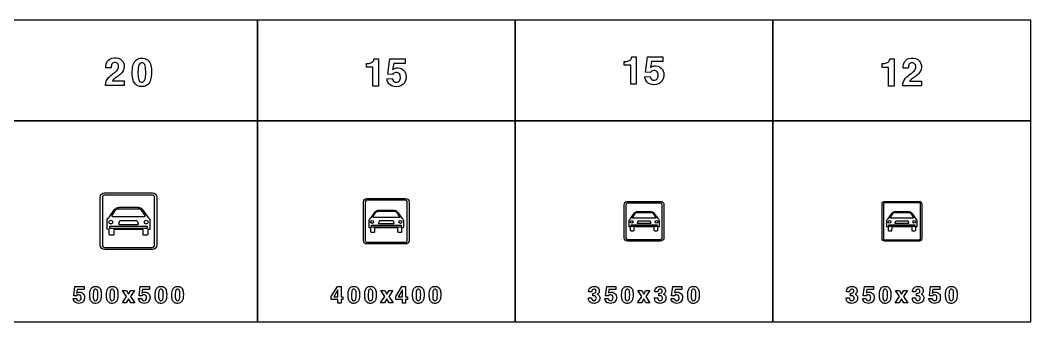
# Model space of a CAD drawing. Extents: x 0 to 18160, y 0 to 2655.
# Drawn here: x 9262 to 18160, y 0 to 2655 of the extents above; entities that cross this region are included whole.
import ezdxf

# ---------------------------------------------------------------- set-up
doc = ezdxf.new("R2010")
doc.units = 0
doc.header["$MEASUREMENT"] = 0

msp = doc.modelspace()

# ---------------------------------------------------------------- linework, layer by layer
for points in [[(9080, 1770), (11350, 1770), (11350, 2655), (9080, 2655)], [(11350, 1770), (13620, 1770), (13620, 2655), (11350, 2655)], [(13620, 1770), (15890, 1770), (15890, 2655), (13620, 2655)], [(15890, 1770), (18160, 1770), (18160, 2655), (15890, 2655)], [(9080, 0), (11350, 0), (11350, 1770), (9080, 1770)], [(11350, 0), (13620, 0), (13620, 1770), (11350, 1770)], [(13620, 0), (15890, 0), (15890, 1770), (13620, 1770)], [(15890, 0), (18160, 0), (18160, 1770), (15890, 1770)], [(10379.8, 841.409), (10379.8, 820.549), (10050.5, 820.549), (10050.5, 841.409)], [(12616.8, 850.127), (12616.8, 833.439), (12353.4, 833.439), (12353.4, 850.127)], [(14870.4, 854.486), (14870.4, 839.884), (14639.8, 839.884), (14639.8, 854.486)], [(17140.4, 854.486), (17140.4, 839.884), (16909.8, 839.884), (16909.8, 854.486)], [(10198.2, 221.797), (10163.1, 276.346), (10197.9, 276.346), (10216.2, 242.294), (10234.9, 276.346), (10269, 276.346), (10233.5, 222.318), (10270, 166.299), (10235.4, 166.299), (10215.6, 202.389), (10195.2, 166.299), (10161, 166.299)], [(12001, 222.096), (12055.2, 309.963), (12087.1, 309.963), (12087.1, 219.228), (12103.3, 219.228), (12103.3, 196.409), (12087.1, 196.409), (12087.1, 165.058), (12058.6, 165.058), (12058.6, 196.409), (12001, 196.409)], [(12058.6, 280.769), (12022.6, 219.228), (12058.6, 219.228)], [(12472.5, 221.797), (12437.4, 276.346), (12472.2, 276.346), (12490.5, 242.294), (12509.2, 276.346), (12543.3, 276.346), (12507.8, 222.318), (12544.3, 166.299), (12509.7, 166.299), (12489.9, 202.389), (12469.5, 166.299), (12435.3, 166.299)], [(12569, 222.114), (12623.3, 309.981), (12655.1, 309.981), (12655.1, 219.246), (12671.3, 219.246), (12671.3, 196.427), (12655.1, 196.427), (12655.1, 165.076), (12626.6, 165.076), (12626.6, 196.427), (12569, 196.427)], [(12626.6, 280.787), (12590.6, 219.246), (12626.6, 219.246)], [(14734.2, 221.783), (14699.1, 276.332), (14733.9, 276.332), (14752.1, 242.28), (14770.8, 276.333), (14805, 276.333), (14769.4, 222.304), (14806, 166.285), (14771.4, 166.285), (14751.6, 202.375), (14731.2, 166.285), (14697, 166.285)], [(17004.2, 221.783), (16969.1, 276.332), (17003.9, 276.332), (17022.1, 242.28), (17040.8, 276.333), (17075, 276.333), (17039.4, 222.304), (17076, 166.285), (17041.4, 166.285), (17021.6, 202.375), (17001.2, 166.285), (16967, 166.285)]]:
    msp.add_lwpolyline(points, close=True)
for points in [[(10012.9, 2078.85, -0.0640343), (10014.2, 2099.78, -0.161687), (10050, 2160.33, -0.0283718), (10091.8, 2192.71, 0.0545111), (10112.7, 2210.64, 0.192461), (10127.7, 2250.18, 0.234238), (10114.1, 2276.56, 0.196223), (10088.8, 2281.34, 0.252425), (10066.8, 2264.16, 0.0856617), (10062.7, 2247.14, 0.0202329), (10062, 2235.45), (10015.3, 2235.45, -0.0983795), (10021.4, 2276.76, -0.245047), (10067.6, 2319.89, -0.207102), (10144.5, 2311.55, -0.233443), (10177, 2259.22, -0.20961), (10158.8, 2195.04, -0.0785124), (10124.9, 2163.57, 0.0107372), (10089.1, 2137.78, 0.0665092), (10073.2, 2121.74), (10177.7, 2121.74), (10177.7, 2078.85)], [(10247.9, 2191.49, -0.0563084), (10253.9, 2254.33, -0.130301), (10276.1, 2298.12, -0.174843), (10317.9, 2319.53, -0.147552), (10371, 2312.9, -0.192146), (10407.8, 2269.73, -0.0833996), (10417.1, 2212.7, -0.0545507), (10412.1, 2141.92, -0.116773), (10393, 2097.85, -0.221099), (10338.1, 2070.16, -0.162564), (10286.7, 2082.68, -0.174743), (10255.4, 2128.1, -0.0640867), (10247.9, 2186.79)], [(12310.9, 2274.45), (12324.1, 2274.45, 0.0261527), (12330.1, 2275.12, 0.0824327), (12354.9, 2282.34, 0.211118), (12374.9, 2306.08, 0.0230957), (12377.6, 2315.99), (12415.7, 2315.99), (12415.7, 2074.01), (12367.1, 2074.01), (12367.1, 2241.03), (12310.9, 2241.03)], [(12491, 2139), (12538, 2140.78, 0.0452719), (12544.4, 2124.55, 0.0567733), (12549.1, 2117.67, 0.070207), (12553.5, 2114.2, 0.264984), (12589.6, 2112.3, 0.20748), (12607, 2135.41, 0.147389), (12605.8, 2173.44, 0.308532), (12576.4, 2194.85, 0.215743), (12546.7, 2184.62, 0.028781), (12541.3, 2178.38), (12498.7, 2180.39), (12516.5, 2315.07), (12650.5, 2315.07), (12650.5, 2273.2), (12550.1, 2273.2), (12541.1, 2221.19, -0.0211252), (12554.1, 2228.73, -0.121371), (12587.4, 2234.58, -0.244671), (12647.2, 2202.63, -0.173069), (12658.8, 2143.5, -0.256779), (12613.6, 2077.51, -0.199585), (12534, 2076.44, -0.245625), (12493.7, 2125.34, -0.0170062)], [(14580.9, 2291.94), (14594, 2291.94, 0.0261527), (14600.1, 2292.61, 0.0824327), (14624.9, 2299.84, 0.211118), (14644.9, 2323.58, 0.0230957), (14647.6, 2333.49), (14685.7, 2333.49), (14685.7, 2091.51), (14637.1, 2091.51), (14637.1, 2258.53), (14580.9, 2258.53)], [(14761, 2156.5), (14808, 2158.28, 0.0452719), (14814.4, 2142.04, 0.0567733), (14819.1, 2135.17, 0.070207), (14823.5, 2131.7, 0.264984), (14859.6, 2129.8, 0.20748), (14877, 2152.9, 0.147389), (14875.8, 2190.94, 0.308532), (14846.4, 2212.34, 0.215743), (14816.7, 2202.11, 0.028781), (14811.3, 2195.87), (14768.7, 2197.89), (14786.5, 2332.56), (14920.5, 2332.56), (14920.5, 2290.7), (14820.1, 2290.7), (14811.1, 2238.69, -0.0211252), (14824, 2246.23, -0.121371), (14857.4, 2252.08, -0.244671), (14917.2, 2220.12, -0.173069), (14928.7, 2161, -0.256779), (14883.6, 2095.01, -0.199585), (14804, 2093.94, -0.245625), (14763.7, 2142.83, -0.0170062)], [(16852.4, 2273.43), (16865.5, 2273.43, 0.0261527), (16871.5, 2274.1, 0.0824327), (16896.4, 2281.32, 0.211118), (16916.4, 2305.06, 0.0230957), (16919, 2314.97), (16957.1, 2314.97), (16957.1, 2072.99), (16908.5, 2072.99), (16908.5, 2240.01), (16852.4, 2240.01)], [(17032.5, 2075.98, -0.0640343), (17033.8, 2096.92, -0.161687), (17069.6, 2157.46, -0.0283718), (17111.4, 2189.85, 0.0545111), (17132.3, 2207.78, 0.192461), (17147.3, 2247.31, 0.234238), (17133.7, 2273.69, 0.196223), (17108.4, 2278.47, 0.252425), (17086.4, 2261.29, 0.0856617), (17082.3, 2244.27, 0.0202329), (17081.6, 2232.58), (17034.9, 2232.58, -0.0983795), (17041, 2273.89, -0.245047), (17087.1, 2317.02, -0.207102), (17164.1, 2308.69, -0.233443), (17196.6, 2256.36, -0.20961), (17178.4, 2192.18, -0.0785124), (17144.5, 2160.7, 0.0107372), (17108.7, 2134.91, 0.0665092), (17092.8, 2118.88), (17197.3, 2118.88), (17197.3, 2075.98)], [(10299.2, 2160.96, 0.0124589), (10299.8, 2154.64, 0.0668192), (10305.4, 2129.25, 0.615362), (10356.3, 2123.64, 0.0726881), (10361.7, 2136.67, 0.0588562), (10366.4, 2173.95, 0.0389037), (10364.8, 2240.94, 0.084671), (10358.2, 2264.28, 0.156013), (10346.8, 2276.44, 0.143208), (10331, 2279.4, 0.172584), (10315.3, 2273.2, 0.132565), (10305.3, 2257.64, 0.0498315), (10300.8, 2235.92, 0.0368731)], [(10005, 635, -0.414213), (9965, 675), (9965, 1095, -0.414213), (10005, 1135), (10425, 1135, -0.414213), (10465, 1095), (10465, 675, -0.414213), (10425, 635)], [(10005, 655), (10425, 655, 0.414213), (10445, 675), (10445, 1095, 0.414213), (10425, 1115), (10005, 1115, 0.414213), (9985, 1095), (9985, 675, 0.414213)], [(12315, 685, -0.414213), (12285, 715), (12285, 1055, -0.414213), (12315, 1085), (12655, 1085, -0.414213), (12685, 1055), (12685, 715, -0.414213), (12655, 685)], [(12315, 700), (12655, 700, 0.414213), (12670, 715), (12670, 1055, 0.414213), (12655, 1070), (12315, 1070, 0.414213), (12300, 1055), (12300, 715, 0.414213)], [(10301.5, 1007.42, -0.0249269), (10304.8, 1006.8, -0.123692), (10331.8, 994.618, -0.0271849), (10339.4, 986.358), (10340.1, 985.551, -0.0169789), (10342.6, 982.363, -0.0240585), (10343.6, 981.05), (10386.7, 920.085, -0.217776), (10403.6, 895.096), (10403.6, 822.889), (10403.6, 820.299, -0.377789), (10397.1, 812.987), (10387.7, 812.964, 0.414214), (10384.2, 809.51), (10384.2, 769.725, -0.415), (10376.8, 762.372), (10353.6, 762.395, -0.0246097), (10350.7, 762.365, -0.00871075), (10349.1, 762.638, -0.0716923), (10347.3, 763.049, -0.213605), (10344.3, 766.877, -0.071262), (10343.8, 771.561), (10343.8, 804.432, 0.0407418), (10343.6, 809.009, 0.114408), (10342.4, 811.919, 0.212182), (10339.7, 813.247, 0.0387596), (10337.1, 813.211), (10096.1, 812.97), (10091, 812.961, 0.148187), (10089.1, 812.532, 0.211182), (10086.6, 809.469, 0.105177), (10086.4, 808.232), (10086.3, 769.558), (10086.3, 768.87, -0.420324), (10079.7, 762.394), (10055.8, 762.395, -0.0202063), (10052.7, 762.384, -0.00735415), (10051.3, 762.642, -0.0404051), (10049.4, 763.118, -0.279281), (10046.2, 768.003, -0.0747049), (10046, 770.21), (10046, 771.561), (10046, 805.696, 0.0285896), (10046, 809.481, 0.358542), (10040.5, 813.059), (10034.8, 813.051, -0.178493), (10028.4, 816.155, -0.180679), (10026.6, 820.563), (10026.4, 883.702), (10026.4, 886.896), (10027.7, 898.762, -0.143954), (10038.2, 914.468, 0.0876738), (10038.8, 915.119), (10043, 919.11, 0.0300369), (10043.8, 919.916), (10045.3, 921.494, 0.0425744), (10047.5, 924.573), (10092, 987.502, -0.0433558), (10094.2, 990.491, -0.0677925), (10106.4, 1000.45, -0.128893), (10135.5, 1007.65), (10298.1, 1007.65, -0.0466371)], [(10314, 993.726, -0.0341437), (10318.3, 992.297, -0.135886), (10327.6, 984.87), (10328.1, 984.021), (10358.8, 935.115, -0.0271054), (10359.8, 933.156, -0.455939), (10354.4, 924.87, -0.0438466), (10350.8, 924.87), (10129.7, 924.87), (10075.3, 925.011, -0.0812799), (10073.8, 925.298, -0.410317), (10070.3, 934.012, -0.0211947), (10071.4, 935.71), (10105, 987.763, -0.0966941), (10107.8, 990.851, -0.0933434), (10114.5, 993.56, -0.0584496), (10115.6, 993.726, -0.023847), (10122.1, 994.441), (10304.4, 994.396), (10310, 994.298, -0.0318749)], [(12554.2, 982.937, -0.0249269), (12556.9, 982.436, -0.123692), (12578.4, 972.694, -0.0271849), (12584.5, 966.086), (12585.1, 965.44, -0.0169789), (12587.1, 962.891, -0.0240585), (12587.9, 961.84), (12622.3, 913.068, -0.217776), (12635.9, 893.077), (12635.9, 835.312), (12635.9, 833.239, -0.377789), (12630.7, 827.39), (12623.2, 827.371, 0.414214), (12620.4, 824.608), (12620.4, 792.78, -0.415), (12614.5, 786.898), (12595.8, 786.916, -0.0246097), (12593.5, 786.892, -0.00871075), (12592.3, 787.11, -0.0716923), (12590.8, 787.439, -0.213605), (12588.4, 790.502, -0.071262), (12588, 794.249), (12588, 820.545, 0.0407418), (12587.9, 824.207, 0.114408), (12586.9, 826.535, 0.212182), (12584.8, 827.598, 0.0387596), (12582.7, 827.569), (12389.9, 827.376), (12385.8, 827.369, 0.148187), (12384.3, 827.026, 0.211182), (12382.2, 824.575, 0.105177), (12382.1, 823.586), (12382.1, 792.646), (12382.1, 792.096, -0.420324), (12376.8, 786.915), (12357.7, 786.916, -0.0202063), (12355.2, 786.908, -0.00735415), (12354, 787.114, -0.0404051), (12352.5, 787.495, -0.279281), (12349.9, 791.402, -0.0747049), (12349.8, 793.168), (12349.8, 794.249), (12349.8, 821.556, 0.0285896), (12349.8, 824.585, 0.358542), (12345.4, 827.447), (12340.9, 827.441, -0.178493), (12335.7, 829.924, -0.180679), (12334.3, 833.451), (12334.1, 883.961), (12334.1, 886.516), (12335.1, 896.009, -0.143954), (12343.5, 908.574, 0.0876738), (12344, 909.095), (12347.4, 912.288, 0.0300369), (12348, 912.933), (12349.2, 914.195, 0.0425744), (12351, 916.658), (12386.6, 967.001, -0.0433558), (12388.4, 969.393, -0.0677925), (12398.1, 977.361, -0.128893), (12421.4, 983.122), (12551.5, 983.122, -0.0466371)], [(14610, 710, -0.414213), (14580, 740), (14580, 1030, -0.414213), (14610, 1060), (14900, 1060, -0.414213), (14930, 1030), (14930, 740, -0.414213), (14900, 710)], [(14610, 725), (14900, 725, 0.414213), (14915, 740), (14915, 1030, 0.414213), (14900, 1045), (14610, 1045, 0.414213), (14595, 1030), (14595, 740, 0.414213)], [(16874, 710, -0.414213), (16850, 734), (16850, 1036, -0.414213), (16874, 1060), (17176, 1060, -0.414213), (17200, 1036), (17200, 734, -0.414213), (17176, 710)], [(16874, 722), (17176, 722, 0.414213), (17188, 734), (17188, 1036, 0.414213), (17176, 1048), (16874, 1048, 0.414213), (16862, 1036), (16862, 734, 0.414213)], [(10042.6, 877.825, -1), (10075.9, 877.825, -1)], [(10135.5, 854.936, -0.356986), (10130.1, 863.147), (10139.4, 887.74, -0.343869), (10146.2, 891.968, -0.0296254), (10147.5, 891.978), (10280.9, 891.978, -0.0323852), (10283.6, 891.981, -0.346747), (10292, 885.723), (10292.9, 882.947), (10299.5, 865.137, -0.311194), (10296.1, 855.479, -0.021484), (10293.5, 854.936)], [(10354.3, 877.825, -1), (10387.6, 877.825, -1)], [(12347.1, 879.26, -1), (12373.7, 879.26, -1)], [(12564.2, 971.98, -0.0341437), (12567.6, 970.838, -0.135886), (12575.1, 964.896), (12575.5, 964.217), (12600.1, 925.092, -0.0271054), (12600.8, 923.525, -0.455939), (12596.5, 916.896, -0.0438466), (12593.6, 916.896), (12416.8, 916.896), (12373.2, 917.009, -0.0812799), (12372, 917.238, -0.410317), (12369.2, 924.209, -0.0211947), (12370.1, 925.568), (12397, 967.211, -0.0966941), (12399.2, 969.681, -0.0933434), (12404.6, 971.848, -0.0584496), (12405.5, 971.98, -0.023847), (12410.7, 972.553), (12556.5, 972.517), (12561, 972.439, -0.0318749)], [(12421.4, 860.949, -0.356986), (12417.1, 867.518), (12424.5, 887.192, -0.343869), (12430, 890.574, -0.0296254), (12431, 890.582), (12537.7, 890.582, -0.0323852), (12539.9, 890.585, -0.346747), (12546.6, 885.578), (12547.3, 883.357), (12552.6, 869.11, -0.311194), (12549.9, 861.383, -0.021484), (12547.8, 860.949)], [(12596.4, 879.26, -1), (12623.1, 879.26, -1)], [(14815.5, 970.695, -0.0249269), (14817.9, 970.257, -0.123692), (14836.8, 961.732, -0.0271849), (14842.1, 955.951), (14842.6, 955.385, -0.0169789), (14844.3, 953.154, -0.0240585), (14845, 952.235), (14875.2, 909.56, -0.217776), (14887, 892.067), (14887, 841.523), (14887, 839.709, -0.377789), (14882.5, 834.591), (14875.9, 834.575, 0.414214), (14873.4, 832.157), (14873.5, 804.307, -0.415), (14868.3, 799.161), (14852, 799.177, -0.0246097), (14850, 799.155, -0.00871075), (14848.9, 799.346, -0.0716923), (14847.6, 799.634, -0.213605), (14845.5, 802.314, -0.071262), (14845.1, 805.593), (14845.1, 828.602, 0.0407418), (14845, 831.806, 0.114408), (14844.2, 833.843, 0.212182), (14842.3, 834.773, 0.0387596), (14840.5, 834.748), (14671.8, 834.579), (14668.2, 834.573, 0.148187), (14666.9, 834.272, 0.211182), (14665.1, 832.128, 0.105177), (14665, 831.262), (14664.9, 803.95, -0.420324), (14660.3, 799.176), (14643.6, 799.177, -0.0202063), (14641.4, 799.169, -0.00735415), (14640.4, 799.35, -0.0404051), (14639.1, 799.683, -0.279281), (14636.8, 803.102, -0.0747049), (14636.7, 804.647), (14636.7, 805.593), (14636.7, 829.487, 0.0285896), (14636.7, 832.137, 0.358542), (14632.9, 834.641), (14628.9, 834.636, -0.178493), (14624.3, 836.808, -0.180679), (14623.1, 839.894), (14623, 884.091), (14623, 886.327), (14623.9, 894.633, -0.143954), (14631.2, 905.627, 0.0876738), (14631.7, 906.083), (14634.6, 908.877, 0.0300369), (14635.1, 909.441), (14636.2, 910.546, 0.0425744), (14637.8, 912.701), (14668.9, 956.751, -0.0433558), (14670.5, 958.844, -0.0677925), (14679, 965.816, -0.128893), (14699.4, 970.856), (14813.2, 970.856, -0.0466371)], [(14634.3, 879.978, -1), (14657.6, 879.978, -1)], [(14824.3, 961.108, -0.0341437), (14827.3, 960.108, -0.135886), (14833.8, 954.909), (14834.2, 954.315), (14855.7, 920.081, -0.0271054), (14856.4, 918.709, -0.455939), (14852.6, 912.909, -0.0438466), (14850.1, 912.909), (14695.3, 912.909), (14657.2, 913.008, -0.0812799), (14656.1, 913.208, -0.410317), (14653.7, 919.308, -0.0211947), (14654.5, 920.497), (14678, 956.934, -0.0966941), (14679.9, 959.096, -0.0933434), (14684.7, 960.992, -0.0584496), (14685.4, 961.108, -0.023847), (14689.9, 961.609), (14817.6, 961.577), (14821.5, 961.509, -0.0318749)], [(14699.4, 863.955, -0.356986), (14695.6, 869.703), (14702.1, 886.918, -0.343869), (14706.8, 889.877, -0.0296254), (14707.7, 889.884), (14801.1, 889.884, -0.0323852), (14803, 889.887, -0.346747), (14808.9, 885.506), (14809.5, 883.563), (14814.1, 871.096, -0.311194), (14811.8, 864.335, -0.021484), (14810, 863.955)], [(14852.5, 879.978, -1), (14875.8, 879.978, -1)], [(17085.5, 970.695, -0.0249269), (17087.9, 970.257, -0.123692), (17106.8, 961.732, -0.0271849), (17112.1, 955.951), (17112.6, 955.385, -0.0169789), (17114.3, 953.154, -0.0240585), (17115, 952.235), (17145.2, 909.56, -0.217776), (17157, 892.067), (17157, 841.523), (17157, 839.709, -0.377789), (17152.5, 834.591), (17145.9, 834.575, 0.414214), (17143.4, 832.157), (17143.5, 804.307, -0.415), (17138.3, 799.161), (17122, 799.177, -0.0246097), (17120, 799.155, -0.00871075), (17118.9, 799.346, -0.0716923), (17117.6, 799.634, -0.213605), (17115.5, 802.314, -0.071262), (17115.1, 805.593), (17115.1, 828.602, 0.0407418), (17115, 831.806, 0.114408), (17114.2, 833.843, 0.212182), (17112.3, 834.773, 0.0387596), (17110.5, 834.748), (16941.8, 834.579), (16938.2, 834.573, 0.148187), (16936.9, 834.272, 0.211182), (16935.1, 832.128, 0.105177), (16935, 831.262), (16934.9, 803.95, -0.420324), (16930.3, 799.176), (16913.6, 799.177, -0.0202063), (16911.4, 799.169, -0.00735415), (16910.4, 799.35, -0.0404051), (16909.1, 799.683, -0.279281), (16906.8, 803.102, -0.0747049), (16906.7, 804.647), (16906.7, 805.593), (16906.7, 829.487, 0.0285896), (16906.7, 832.137, 0.358542), (16902.9, 834.641), (16898.9, 834.636, -0.178493), (16894.3, 836.808, -0.180679), (16893.1, 839.894), (16893, 884.091), (16893, 886.327), (16893.9, 894.633, -0.143954), (16901.2, 905.627, 0.0876738), (16901.7, 906.083), (16904.6, 908.877, 0.0300369), (16905.1, 909.441), (16906.2, 910.546, 0.0425744), (16907.8, 912.701), (16938.9, 956.751, -0.0433558), (16940.5, 958.844, -0.0677925), (16949, 965.816, -0.128893), (16969.4, 970.856), (17083.2, 970.856, -0.0466371)], [(16904.3, 879.978, -1), (16927.6, 879.978, -1)], [(17094.3, 961.108, -0.0341437), (17097.3, 960.108, -0.135886), (17103.8, 954.909), (17104.2, 954.315), (17125.7, 920.081, -0.0271054), (17126.4, 918.709, -0.455939), (17122.6, 912.909, -0.0438466), (17120.1, 912.909), (16965.3, 912.909), (16927.2, 913.008, -0.0812799), (16926.1, 913.208, -0.410317), (16923.7, 919.308, -0.0211947), (16924.5, 920.497), (16948, 956.934, -0.0966941), (16949.9, 959.096, -0.0933434), (16954.7, 960.992, -0.0584496), (16955.4, 961.108, -0.023847), (16959.9, 961.609), (17087.6, 961.577), (17091.5, 961.509, -0.0318749)], [(16969.4, 863.955, -0.356986), (16965.6, 869.703), (16972.1, 886.918, -0.343869), (16976.8, 889.877, -0.0296254), (16977.7, 889.884), (17071.1, 889.884, -0.0323852), (17073, 889.887, -0.346747), (17078.9, 885.506), (17079.5, 883.563), (17084.1, 871.096, -0.311194), (17081.8, 864.335, -0.021484), (17080, 863.955)], [(17122.5, 879.978, -1), (17145.8, 879.978, -1)], [(9727.75, 203.882), (9755.92, 204.948, 0.0452719), (9759.76, 195.209, 0.0567733), (9762.6, 191.086, 0.070207), (9765.26, 189, 0.264984), (9786.87, 187.863, 0.20748), (9797.32, 201.726, 0.147389), (9796.63, 224.545, 0.308532), (9779, 237.389, 0.215743), (9761.13, 231.252, 0.028781), (9757.91, 227.507), (9732.34, 228.716), (9743.03, 309.522), (9823.46, 309.522), (9823.46, 284.403), (9763.2, 284.403), (9757.82, 253.195, -0.0211252), (9765.57, 257.721, -0.121371), (9785.57, 261.228, -0.244671), (9821.44, 242.057, -0.173069), (9828.39, 206.583, -0.256779), (9801.28, 166.986, -0.199585), (9753.55, 166.346, -0.245625), (9729.38, 195.683, -0.0170062)], [(9874.18, 234.284, -0.0563084), (9877.8, 271.986, -0.130301), (9891.12, 298.265, -0.174843), (9916.22, 311.109, -0.147552), (9948.09, 307.128, -0.192146), (9970.17, 281.228, -0.0833996), (9975.72, 247.01, -0.0545507), (9972.71, 204.545, -0.116773), (9961.26, 178.1, -0.221099), (9928.35, 161.488, -0.162564), (9897.47, 169, -0.174743), (9878.71, 196.251, -0.0640867), (9874.23, 231.464)], [(9905.01, 215.967, 0.0124589), (9905.32, 212.175, 0.0668192), (9908.68, 196.938, 0.615362), (9939.23, 193.574, 0.0726881), (9942.5, 201.393, 0.0588562), (9945.32, 223.763, 0.0389037), (9944.34, 263.953, 0.084671), (9940.39, 277.957, 0.156013), (9933.52, 285.256, 0.143208), (9924.08, 287.033, 0.172584), (9914.63, 283.313, 0.132565), (9908.66, 273.976, 0.0498315), (9905.93, 260.943, 0.0368731)], [(10020.9, 234.284, -0.0563084), (10024.6, 271.986, -0.130301), (10037.9, 298.265, -0.174843), (10063, 311.109, -0.147552), (10094.8, 307.128, -0.192146), (10116.9, 281.227, -0.0833996), (10122.5, 247.009, -0.0545507), (10119.5, 204.545, -0.116773), (10108, 178.1, -0.221099), (10075.1, 161.488, -0.162564), (10044.2, 169, -0.174743), (10025.5, 196.251, -0.0640867), (10021, 231.465)], [(10051.8, 215.967, 0.0124589), (10052.1, 212.175, 0.0668192), (10055.4, 196.938, 0.615362), (10086, 193.574, 0.0726881), (10089.2, 201.393, 0.0588562), (10092.1, 223.763, 0.0389037), (10091.1, 263.953, 0.084671), (10087.1, 277.957, 0.156013), (10080.3, 285.256, 0.143208), (10070.8, 287.033, 0.172584), (10061.4, 283.313, 0.132565), (10055.4, 273.976, 0.0498315), (10052.7, 260.943, 0.0368731)], [(10303.3, 203.891), (10331.5, 204.957, 0.0452719), (10335.3, 195.218, 0.0567733), (10338.2, 191.095, 0.070207), (10340.8, 189.009, 0.264984), (10362.4, 187.872, 0.20748), (10372.9, 201.735, 0.147389), (10372.2, 224.554, 0.308532), (10354.6, 237.398, 0.215743), (10336.7, 231.261, 0.028781), (10333.5, 227.517), (10307.9, 228.725), (10318.6, 309.531), (10399, 309.531), (10399, 284.412), (10338.8, 284.412), (10333.4, 253.204, -0.0211252), (10341.1, 257.73, -0.121371), (10361.1, 261.237, -0.244671), (10397, 242.066, -0.173069), (10404, 206.592, -0.256779), (10376.8, 166.995, -0.199585), (10329.1, 166.355, -0.245625), (10305, 195.692, -0.0170062)], [(10449.7, 234.285, -0.0563084), (10453.4, 271.986, -0.130301), (10466.7, 298.266, -0.174843), (10491.8, 311.109, -0.147552), (10523.7, 307.128, -0.192146), (10545.7, 281.228, -0.0833996), (10551.3, 247.01, -0.0545507), (10548.3, 204.545, -0.116773), (10536.8, 178.1, -0.221099), (10503.9, 161.488, -0.162564), (10473, 169, -0.174743), (10454.3, 196.251, -0.0640867), (10449.8, 231.465)], [(10480.6, 215.967, 0.0124589), (10480.9, 212.176, 0.0668192), (10484.3, 196.939, 0.615362), (10514.8, 193.574, 0.0726881), (10518.1, 201.394, 0.0588562), (10520.9, 223.763, 0.0389037), (10519.9, 263.953, 0.084671), (10516, 277.958, 0.156013), (10509.1, 285.256, 0.143208), (10499.7, 287.033, 0.172584), (10490.2, 283.313, 0.132565), (10484.2, 273.977, 0.0498315), (10481.5, 260.943, 0.0368731)], [(10596.5, 234.275, -0.0563084), (10600.1, 271.977, -0.130301), (10613.4, 298.256, -0.174843), (10638.5, 311.1, -0.147552), (10670.4, 307.119, -0.192146), (10692.5, 281.219, -0.0833996), (10698, 247.001, -0.0545507), (10695, 204.536, -0.116773), (10683.6, 178.091, -0.221099), (10650.7, 161.479, -0.162564), (10619.8, 168.991, -0.174743), (10601, 196.242, -0.0640867), (10596.5, 231.455)], [(10627.3, 215.958, 0.0124589), (10627.6, 212.166, 0.0668192), (10631, 196.929, 0.615362), (10661.5, 193.565, 0.0726881), (10664.8, 201.384, 0.0588562), (10667.6, 223.754, 0.0389037), (10666.7, 263.944, 0.084671), (10662.7, 277.948, 0.156013), (10655.8, 285.247, 0.143208), (10646.4, 287.024, 0.172584), (10636.9, 283.304, 0.132565), (10631, 273.967, 0.0498315), (10628.2, 260.934, 0.0368731)], [(12148.5, 234.285, -0.0563084), (12152.1, 271.986, -0.130301), (12165.4, 298.266, -0.174843), (12190.5, 311.109, -0.147552), (12222.4, 307.128, -0.192146), (12244.5, 281.228, -0.0833996), (12250, 247.01, -0.0545507), (12247, 204.545, -0.116773), (12235.6, 178.1, -0.221099), (12202.7, 161.489, -0.162564), (12171.8, 169, -0.174743), (12153, 196.252, -0.0640867), (12148.5, 231.465)], [(12179.3, 215.967, 0.0124589), (12179.6, 212.176, 0.0668192), (12183, 196.939, 0.615362), (12213.5, 193.574, 0.0726881), (12216.8, 201.394, 0.0588562), (12219.6, 223.763, 0.0389037), (12218.6, 263.953, 0.084671), (12214.7, 277.958, 0.156013), (12207.8, 285.256, 0.143208), (12198.4, 287.034, 0.172584), (12188.9, 283.313, 0.132565), (12183, 273.977, 0.0498315), (12180.2, 260.943, 0.0368731)], [(12295.2, 234.285, -0.0563084), (12298.9, 271.986, -0.130301), (12312.2, 298.266, -0.174843), (12337.3, 311.109, -0.147552), (12369.1, 307.128, -0.192146), (12391.2, 281.228, -0.0833996), (12396.8, 247.01, -0.0545507), (12393.8, 204.545, -0.116773), (12382.3, 178.1, -0.221099), (12349.4, 161.489, -0.162564), (12318.5, 169.001, -0.174743), (12299.8, 196.252, -0.0640867), (12295.3, 231.465)], [(12326.1, 215.967, 0.0124589), (12326.4, 212.176, 0.0668192), (12329.7, 196.939, 0.615362), (12360.3, 193.574, 0.0726881), (12363.5, 201.394, 0.0588562), (12366.4, 223.763, 0.0389037), (12365.4, 263.953, 0.084671), (12361.4, 277.958, 0.156013), (12354.6, 285.256, 0.143208), (12345.1, 287.034, 0.172584), (12335.7, 283.313, 0.132565), (12329.7, 273.977, 0.0498315), (12327, 260.943, 0.0368731)], [(12716.5, 234.285, -0.0563084), (12720.1, 271.986, -0.130301), (12733.4, 298.265, -0.174843), (12758.5, 311.109, -0.147552), (12790.4, 307.128, -0.192146), (12812.5, 281.228, -0.0833996), (12818, 247.01, -0.0545507), (12815, 204.545, -0.116773), (12803.6, 178.1, -0.221099), (12770.7, 161.488, -0.162564), (12739.8, 169, -0.174743), (12721, 196.251, -0.0640867), (12716.5, 231.465)], [(12747.3, 215.967, 0.0124589), (12747.6, 212.176, 0.0668192), (12751, 196.939, 0.615362), (12781.5, 193.574, 0.0726881), (12784.8, 201.394, 0.0588562), (12787.6, 223.763, 0.0389037), (12786.7, 263.953, 0.084671), (12782.7, 277.957, 0.156013), (12775.8, 285.256, 0.143208), (12766.4, 287.033, 0.172584), (12757, 283.313, 0.132565), (12751, 273.976, 0.0498315), (12748.3, 260.943, 0.0368731)], [(12863.2, 234.275, -0.0563084), (12866.9, 271.977, -0.130301), (12880.2, 298.256, -0.174843), (12905.3, 311.1, -0.147552), (12937.2, 307.119, -0.192146), (12959.2, 281.218, -0.0833996), (12964.8, 247, -0.0545507), (12961.8, 204.536, -0.116773), (12950.3, 178.091, -0.221099), (12917.4, 161.479, -0.162564), (12886.5, 168.991, -0.174743), (12867.8, 196.242, -0.0640867), (12863.3, 231.455)], [(12894.1, 215.958, 0.0124589), (12894.4, 212.166, 0.0668192), (12897.8, 196.929, 0.615362), (12928.3, 193.565, 0.0726881), (12931.6, 201.384, 0.0588562), (12934.4, 223.754, 0.0389037), (12933.4, 263.944, 0.084671), (12929.5, 277.948, 0.156013), (12922.6, 285.247, 0.143208), (12913.2, 287.024, 0.172584), (12903.7, 283.304, 0.132565), (12897.7, 273.967, 0.0498315), (12895, 260.934, 0.0368731)], [(14264.9, 210.618), (14292.7, 210.618, 0.0411845), (14294, 201.495, 0.335066), (14312.3, 186.329, 0.276505), (14331.4, 195.049, 0.158203), (14334.8, 207.49, 0.0878221), (14333, 217.04, 0.217575), (14321.9, 227.158, 0.0882727), (14309.1, 229.03), (14302.7, 229.03), (14302.7, 250.192, 0.0282129), (14314.4, 250.547, 0.50028), (14330.6, 277.846, 0.235001), (14319.5, 286.874, 0.165496), (14304.1, 285.5, 0.220849), (14295.5, 275.571, 0.055705), (14293.8, 264.647), (14266.9, 264.647, -0.0488003), (14268, 278.201, -0.30773), (14302.6, 310.902, -0.146685), (14338.2, 307.348, -0.469869), (14354.2, 251.684, -0.0891152), (14346.9, 244.623), (14344.4, 242.822, -0.0245333), (14351.1, 238.983, -0.202429), (14364.5, 216.969, -0.422325), (14326.8, 163.296, -0.154301), (14288.4, 167.609, -0.287878), (14265, 204.03, -0.0143877)], [(14410.5, 203.85), (14438.6, 204.916, 0.0452719), (14442.5, 195.177, 0.0567733), (14445.3, 191.054, 0.070207), (14448, 188.968, 0.264984), (14469.6, 187.831, 0.20748), (14480, 201.694, 0.147389), (14479.4, 224.513, 0.308532), (14461.7, 237.357, 0.215743), (14443.9, 231.219, 0.028781), (14440.6, 227.475), (14415.1, 228.684), (14425.7, 309.49), (14506.2, 309.49), (14506.2, 284.371), (14445.9, 284.371), (14440.5, 253.163, -0.0211252), (14448.3, 257.689, -0.121371), (14468.3, 261.196, -0.244671), (14504.2, 242.025, -0.173069), (14511.1, 206.551, -0.256779), (14484, 166.954, -0.199585), (14436.3, 166.314, -0.245625), (14412.1, 195.651, -0.0170062)], [(14556.9, 234.262, -0.0563084), (14560.5, 271.963, -0.130301), (14573.8, 298.243, -0.174843), (14598.9, 311.086, -0.147552), (14630.8, 307.105, -0.192146), (14652.9, 281.205, -0.0833996), (14658.4, 246.987, -0.0545507), (14655.4, 204.522, -0.116773), (14644, 178.077, -0.221099), (14611.1, 161.466, -0.162564), (14580.2, 168.977, -0.174743), (14561.4, 196.229, -0.0640867), (14556.9, 231.442)], [(14587.7, 215.944, 0.0124589), (14588, 212.153, 0.0668192), (14591.4, 196.916, 0.615362), (14621.9, 193.551, 0.0726881), (14625.2, 201.371, 0.0588562), (14628, 223.741, 0.0389037), (14627.1, 263.93, 0.084671), (14623.1, 277.935, 0.156013), (14616.2, 285.233, 0.143208), (14606.8, 287.011, 0.172584), (14597.3, 283.29, 0.132565), (14591.4, 273.954, 0.0498315), (14588.7, 260.921, 0.0368731)], [(14847.3, 210.654), (14875.2, 210.654, 0.0411845), (14876.4, 201.531, 0.335066), (14894.7, 186.365, 0.276505), (14913.9, 195.086, 0.158203), (14917.2, 207.527, 0.0878221), (14915.4, 217.076, 0.217575), (14904.3, 227.195, 0.0882727), (14891.6, 229.067), (14885.1, 229.067), (14885.1, 250.228, 0.0282129), (14896.8, 250.583, 0.50028), (14913, 277.882, 0.235001), (14901.9, 286.91, 0.165496), (14886.5, 285.536, 0.220849), (14878, 275.607, 0.055705), (14876.2, 264.683), (14849.4, 264.683, -0.0488003), (14850.4, 278.237, -0.30773), (14885, 310.939, -0.146685), (14920.7, 307.384, -0.469869), (14936.6, 251.721, -0.0891152), (14929.4, 244.659), (14926.8, 242.858, -0.0245333), (14933.5, 239.019, -0.202429), (14946.9, 217.005, -0.422325), (14909.3, 163.332, -0.154301), (14870.8, 167.645, -0.287878), (14847.4, 204.067, -0.0143877)], [(14992.9, 203.886), (15021.1, 204.953, 0.0452719), (15024.9, 195.213, 0.0567733), (15027.8, 191.09, 0.070207), (15030.4, 189.005, 0.264984), (15052, 187.867, 0.20748), (15062.5, 201.73, 0.147389), (15061.8, 224.55, 0.308532), (15044.2, 237.393, 0.215743), (15026.3, 231.256, 0.028781), (15023.1, 227.512), (14997.5, 228.72), (15008.2, 309.526), (15088.6, 309.526), (15088.6, 284.408), (15028.3, 284.408), (15023, 253.199, -0.0211252), (15030.7, 257.725, -0.121371), (15050.7, 261.232, -0.244671), (15086.6, 242.062, -0.173069), (15093.5, 206.588, -0.256779), (15066.4, 166.991, -0.199585), (15018.7, 166.351, -0.245625), (14994.5, 195.687, -0.0170062)], [(15139.3, 234.299, -0.0563084), (15143, 272, -0.130301), (15156.3, 298.28, -0.174843), (15181.4, 311.123, -0.147552), (15213.2, 307.142, -0.192146), (15235.3, 281.242, -0.0833996), (15240.9, 247.024, -0.0545507), (15237.9, 204.559, -0.116773), (15226.4, 178.114, -0.221099), (15193.5, 161.502, -0.162564), (15162.6, 169.014, -0.174743), (15143.9, 196.265, -0.0640867), (15139.4, 231.479)], [(15170.2, 215.981, 0.0124589), (15170.5, 212.19, 0.0668192), (15173.8, 196.953, 0.615362), (15204.4, 193.588, 0.0726881), (15207.6, 201.408, 0.0588562), (15210.5, 223.777, 0.0389037), (15209.5, 263.967, 0.084671), (15205.5, 277.972, 0.156013), (15198.7, 285.27, 0.143208), (15189.2, 287.047, 0.172584), (15179.8, 283.327, 0.132565), (15173.8, 273.99, 0.0498315), (15171.1, 260.957, 0.0368731)], [(16534.9, 210.618), (16562.7, 210.618, 0.0411845), (16564, 201.495, 0.335066), (16582.3, 186.329, 0.276505), (16601.4, 195.049, 0.158203), (16604.8, 207.49, 0.0878221), (16603, 217.04, 0.217575), (16591.9, 227.158, 0.0882727), (16579.1, 229.03), (16572.7, 229.03), (16572.7, 250.192, 0.0282129), (16584.4, 250.547, 0.50028), (16600.6, 277.846, 0.235001), (16589.5, 286.874, 0.165496), (16574.1, 285.5, 0.220849), (16565.5, 275.571, 0.055705), (16563.8, 264.647), (16536.9, 264.647, -0.0488003), (16538, 278.201, -0.30773), (16572.6, 310.902, -0.146685), (16608.2, 307.348, -0.469869), (16624.2, 251.684, -0.0891152), (16616.9, 244.623), (16614.4, 242.822, -0.0245333), (16621.1, 238.983, -0.202429), (16634.5, 216.969, -0.422325), (16596.8, 163.296, -0.154301), (16558.4, 167.609, -0.287878), (16535, 204.03, -0.0143877)], [(16680.5, 203.85), (16708.6, 204.916, 0.0452719), (16712.5, 195.177, 0.0567733), (16715.3, 191.054, 0.070207), (16718, 188.968, 0.264984), (16739.6, 187.831, 0.20748), (16750, 201.694, 0.147389), (16749.4, 224.513, 0.308532), (16731.7, 237.357, 0.215743), (16713.9, 231.219, 0.028781), (16710.6, 227.475), (16685.1, 228.684), (16695.7, 309.49), (16776.2, 309.49), (16776.2, 284.371), (16715.9, 284.371), (16710.5, 253.163, -0.0211252), (16718.3, 257.689, -0.121371), (16738.3, 261.196, -0.244671), (16774.2, 242.025, -0.173069), (16781.1, 206.551, -0.256779), (16754, 166.954, -0.199585), (16706.3, 166.314, -0.245625), (16682.1, 195.651, -0.0170062)], [(16826.9, 234.262, -0.0563084), (16830.5, 271.963, -0.130301), (16843.8, 298.243, -0.174843), (16868.9, 311.086, -0.147552), (16900.8, 307.105, -0.192146), (16922.9, 281.205, -0.0833996), (16928.4, 246.987, -0.0545507), (16925.4, 204.522, -0.116773), (16914, 178.077, -0.221099), (16881.1, 161.466, -0.162564), (16850.2, 168.977, -0.174743), (16831.4, 196.229, -0.0640867), (16826.9, 231.442)], [(16857.7, 215.944, 0.0124589), (16858, 212.153, 0.0668192), (16861.4, 196.916, 0.615362), (16891.9, 193.551, 0.0726881), (16895.2, 201.371, 0.0588562), (16898, 223.741, 0.0389037), (16897.1, 263.93, 0.084671), (16893.1, 277.935, 0.156013), (16886.2, 285.233, 0.143208), (16876.8, 287.011, 0.172584), (16867.3, 283.29, 0.132565), (16861.4, 273.954, 0.0498315), (16858.7, 260.921, 0.0368731)], [(17117.3, 210.654), (17145.2, 210.654, 0.0411845), (17146.4, 201.531, 0.335066), (17164.7, 186.365, 0.276505), (17183.9, 195.086, 0.158203), (17187.2, 207.527, 0.0878221), (17185.4, 217.076, 0.217575), (17174.3, 227.195, 0.0882727), (17161.6, 229.067), (17155.1, 229.067), (17155.1, 250.228, 0.0282129), (17166.8, 250.583, 0.50028), (17183, 277.882, 0.235001), (17171.9, 286.91, 0.165496), (17156.5, 285.536, 0.220849), (17148, 275.607, 0.055705), (17146.3, 264.683), (17119.4, 264.683, -0.0488003), (17120.4, 278.237, -0.30773), (17155, 310.939, -0.146685), (17190.7, 307.384, -0.469869), (17206.6, 251.721, -0.0891152), (17199.4, 244.659), (17196.8, 242.858, -0.0245333), (17203.5, 239.019, -0.202429), (17216.9, 217.005, -0.422325), (17179.3, 163.332, -0.154301), (17140.8, 167.645, -0.287878), (17117.4, 204.067, -0.0143877)], [(17262.9, 203.886), (17291.1, 204.953, 0.0452719), (17294.9, 195.213, 0.0567733), (17297.8, 191.09, 0.070207), (17300.4, 189.005, 0.264984), (17322, 187.867, 0.20748), (17332.5, 201.73, 0.147389), (17331.8, 224.55, 0.308532), (17314.2, 237.393, 0.215743), (17296.3, 231.256, 0.028781), (17293.1, 227.512), (17267.5, 228.72), (17278.2, 309.526), (17358.6, 309.526), (17358.6, 284.408), (17298.3, 284.408), (17293, 253.199, -0.0211252), (17300.7, 257.725, -0.121371), (17320.7, 261.232, -0.244671), (17356.6, 242.062, -0.173069), (17363.5, 206.588, -0.256779), (17336.4, 166.991, -0.199585), (17288.7, 166.351, -0.245625), (17264.5, 195.687, -0.0170062)], [(17409.3, 234.299, -0.0563084), (17413, 272, -0.130301), (17426.3, 298.28, -0.174843), (17451.4, 311.123, -0.147552), (17483.2, 307.142, -0.192146), (17505.3, 281.242, -0.0833996), (17510.9, 247.024, -0.0545507), (17507.9, 204.559, -0.116773), (17496.4, 178.114, -0.221099), (17463.5, 161.502, -0.162564), (17432.6, 169.014, -0.174743), (17413.9, 196.265, -0.0640867), (17409.4, 231.479)], [(17440.2, 215.981, 0.0124589), (17440.5, 212.19, 0.0668192), (17443.8, 196.953, 0.615362), (17474.4, 193.588, 0.0726881), (17477.6, 201.408, 0.0588562), (17480.5, 223.777, 0.0389037), (17479.5, 263.967, 0.084671), (17475.5, 277.972, 0.156013), (17468.7, 285.27, 0.143208), (17459.2, 287.047, 0.172584), (17449.8, 283.327, 0.132565), (17443.8, 273.99, 0.0498315), (17441.1, 260.957, 0.0368731)]]:
    msp.add_lwpolyline(points, format="xyb", close=True)

doc.saveas('drawing.dxf')
